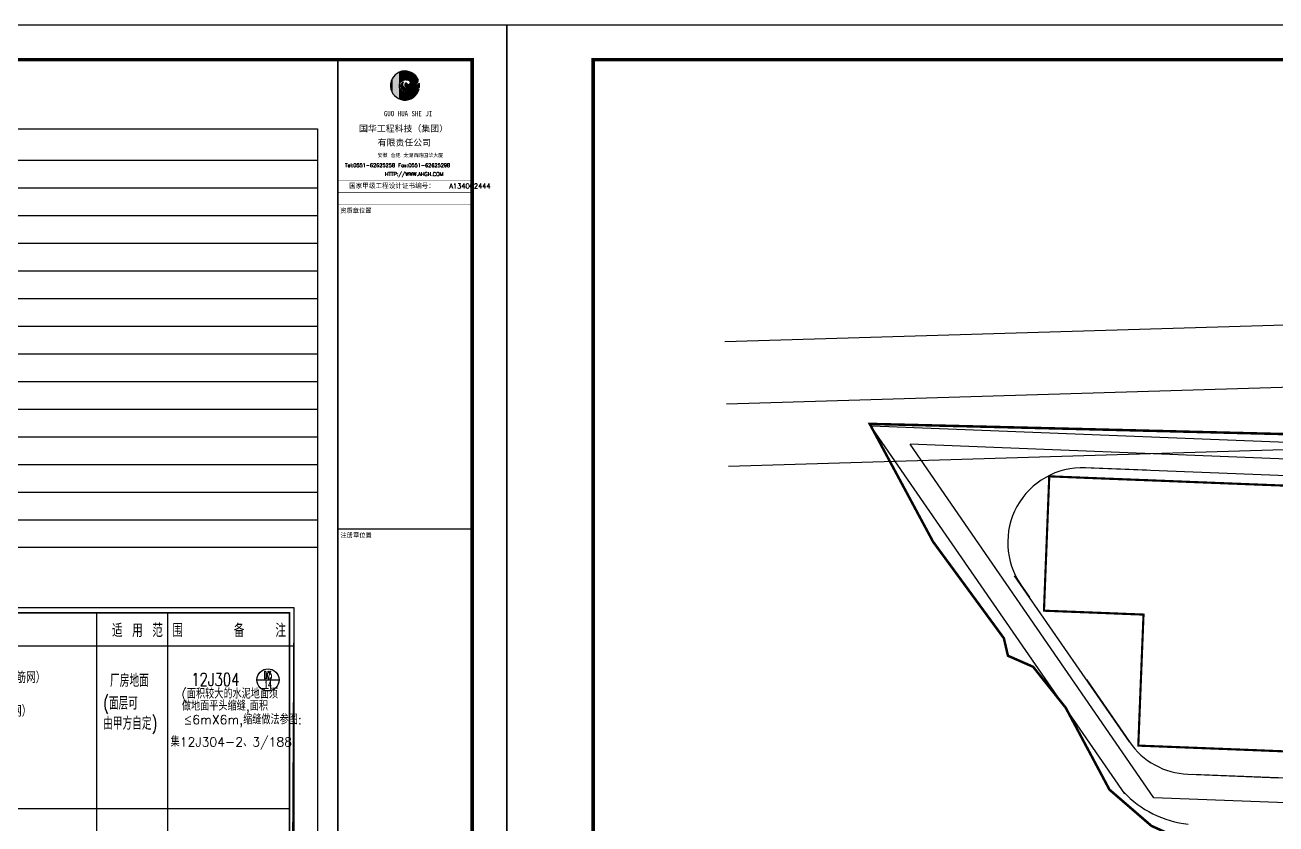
# Model space of a CAD drawing. Extents: x -21908402 to 2165534, y 88493 to 5079726.
# Drawn here: x 2032800 to 2068984, y 421705 to 444812 of the extents above; entities that cross this region are included whole.
import ezdxf
from ezdxf.enums import TextEntityAlignment as Align

# ---------------------------------------------------------------- set-up
doc = ezdxf.new("R2010")
doc.units = 0
doc.header["$LTSCALE"] = 1000
doc.linetypes.add('DOTE', pattern=[2.42, 2, -0.2, 0.02, -0.2])
for name, color, linetype in [('DLSS', 4, 'Continuous'), ('PP-PM-TK', 7, 'Continuous'), ('PUB_DIM', 3, 'Continuous'), ('PUB_TEXT', 7, 'Continuous'), ('PUB_TITLE', 4, 'Continuous'), ('WINDOW', 94, 'Continuous'), ('图框', 66, 'Continuous'), ('报批', 7, 'Continuous'), ('说明', 7, 'Continuous'), ('道路中心线', 1, 'DOTE')]:
    doc.layers.add(name, color=color, linetype=linetype)
doc.styles.add('-黑体', font='simhei.ttf', dxfattribs={"width": 0.8})
doc.styles.add('_HZTXT', font='txt.shx', dxfattribs={"width": 0.8, "bigfont": 'hztxt.shx'})
doc.styles.add('_TCH_DIM', font='SIMPLEX', dxfattribs={"bigfont": 'GBCBIG'})
doc.styles.add('COMP', font='complex_.ttf', dxfattribs={"bigfont": 'hztxt'})
doc.styles.add('HZ5', font='txt.shx', dxfattribs={"width": 0.7, "bigfont": 'hztxt.shx'})
doc.styles.add('STYLE1', font='simhei.ttf', dxfattribs={"width": 0.8})
doc.styles.add('TQ', font='txt.shx', dxfattribs={"width": 0.8, "bigfont": 'hztxt.shx'})

# ---------------------------------------------------------------- blocks, each defined once
blk = doc.blocks.new('*U12')
at = {"layer": 'PP-PM-TK', "color": 1}
for points in [[(-390, 622), (-310, -666), (-310, 662)], [(-310, 662), (-302, -669), (-302, 667)], [(-310, -666), (-310, 662), (-302, -669)], [(-302, 667), (-300, 1), (-300, 667)], [(-300, 667), (-299, 9), (-299, 668)], [(-299, 668), (-289, 51), (-289, 673)], [(-289, 673), (-287, 62), (-287, 674)], [(-287, 674), (-274, 89), (-274, 680)], [(-274, 680), (-262, 115), (-262, 686)], [(-262, 686), (-255, 126), (-255, 688)], [(-262, 686), (-262, 115), (-262, 686)], [(-255, 688), (-231, 157), (-231, 695)], [(-231, 695), (-227, 163), (-227, 696)], [(-227, 696), (-222, 168), (-222, 697)], [(-222, 697), (-221, 168), (-221, 697)], [(-221, 697), (-215, 174), (-215, 699)], [(-215, 699), (-211, 177), (-211, 700)], [(-211, 700), (-202, 186), (-202, 703)], [(-202, 703), (-199, 188), (-199, 704)], [(-199, 704), (-185, 201), (-185, 708)], [(-185, 708), (-183, 203), (-183, 708)], [(-183, 708), (-179, 206), (-179, 709)], [(-179, 709), (-176, 208), (-176, 710)], [(-176, 710), (-175, 208), (-175, 710)], [(-175, 710), (-163, 216), (-163, 714)], [(-163, 714), (-142, 228), (-142, 719)], [(-142, 719), (-124, 239), (-124, 724)], [(-124, 724), (-123, 240), (-123, 724)], [(-123, 724), (-122, 240), (-122, 724)], [(-122, 724), (-114, 243), (-114, 725)], [(-114, 725), (-112, 244), (-112, 725)], [(-112, 725), (-112, 244), (-112, 725)], [(-112, 725), (-111, 244), (-111, 725)], [(-111, 725), (-110, 245), (-110, 725)], [(-110, 725), (-105, 247), (-105, 725)], [(-105, 725), (-102, 248), (-102, 726)], [(-102, 726), (-101, 249), (-101, 726)], [(-101, 726), (-95, 251), (-95, 726)], [(-95, 726), (-89, 254), (-89, 727)], [(-89, 727), (-85, 255), (-85, 727)], [(-85, 727), (-83, 256), (-83, 727)], [(-83, 727), (-79, 257), (-79, 727)], [(-79, 727), (-59, 265), (-59, 729)], [(-59, 729), (-54, 267), (-54, 729)], [(-54, 729), (-45, 270), (-45, 730)], [(-45, 730), (-34, 272), (-34, 731)], [(-34, 731), (-28, 273), (-28, 731)], [(-28, 731), (-19, 276), (-19, 732)], [(-19, 732), (-12, 276), (-12, 732)], [(-12, 732), (-10, 277), (-10, 732)], [(-10, 732), (-10, 277), (-10, 732)], [(-10, 732), (-9, 277), (-9, 732)], [(-9, 732), (-4, 277), (-4, 733)], [(-4, 733), (-3, 277), (-3, 733)], [(-3, 733), (2, 278), (2, 733)], [(2, 733), (7, 279), (7, 734)], [(7, 734), (16, 280), (16, 734)], [(16, 280), (16, 734), (18, 279)], [(16, 734), (18, 279), (18, 734)], [(18, 279), (18, 734), (21, 279)], [(21, 279), (21, 734), (28, 279)], [(28, 279), (28, 733), (30, 279)], [(30, 279), (30, 733), (40, 278)], [(40, 278), (40, 732), (44, 278)], [(44, 278), (44, 731), (58, 277)], [(58, 277), (58, 730), (69, 276)], [(69, 276), (69, 728), (70, 276)], [(70, 276), (70, 728), (84, 275)], [(84, 275), (84, 726), (85, 275)], [(85, 275), (85, 726), (108, 274)], [(108, 274), (108, 723), (108, 274)], [(108, 274), (108, 723), (108, 274)], [(108, 274), (108, 723), (109, 274)], [(109, 274), (109, 723), (112, 273)], [(112, 273), (112, 723), (135, 270)], [(135, 270), (135, 720), (147, 269)], [(147, 269), (147, 719), (152, 268)], [(152, 268), (152, 718), (152, 268)], [(152, 268), (152, 718), (159, 268)], [(159, 268), (159, 717), (160, 267)], [(160, 267), (160, 717), (164, 267)], [(164, 267), (164, 716), (171, 265)], [(171, 265), (171, 713), (179, 263)], [(179, 263), (179, 711), (185, 262)], [(185, 262), (185, 709), (191, 261)], [(191, 261), (191, 707), (207, 254)], [(207, 254), (207, 702), (209, 253)], [(209, 253), (209, 701), (217, 250)], [(217, 250), (217, 698), (225, 244)], [(225, 244), (225, 696), (243, 230)], [(243, 230), (243, 690), (246, 228)], [(246, 228), (246, 689), (248, 227)], [(248, 227), (248, 688), (249, 226)], [(249, 226), (249, 688), (255, 216)], [(255, 216), (255, 686), (266, 199)], [(266, 199), (266, 682), (270, 192)], [(270, 192), (270, 681), (276, 155)], [(-734, 26), (-725, -117), (-725, 92)], [(-725, 92), (-715, -155), (-715, 168)], [(-725, -117), (-725, 92), (-715, -155)], [(-715, 168), (-689, -255), (-689, 245)], [(-715, -155), (-715, 168), (-689, -255)], [(-689, 245), (-669, -296), (-669, 303)], [(-689, -255), (-689, 245), (-669, -296)], [(-669, 303), (-627, -384), (-627, 377)], [(-669, -296), (-669, 303), (-627, -384)], [(-627, 377), (-598, -422), (-598, 427)], [(-627, -384), (-627, 377), (-598, -422)], [(-598, 427), (-540, -498), (-540, 493)], [(-598, -422), (-598, 427), (-540, -498)], [(-540, 493), (-504, -531), (-504, 535)], [(-540, -498), (-540, 493), (-504, -531)], [(-504, 535), (-434, -593), (-434, 589)], [(-504, -531), (-504, 535), (-434, -593)], [(-434, 589), (-390, -619), (-390, 622)], [(-434, -593), (-434, 589), (-390, -619)], [(-390, -619), (-390, 622), (-310, -666)], [(-222, 3), (-221, -43), (-221, 4)], [(-221, 4), (-215, -82), (-215, 32)], [(-221, -43), (-221, 4), (-215, -82)], [(-215, 32), (-211, -92), (-211, 48)], [(-215, -82), (-215, 32), (-211, -92)], [(-211, 48), (-202, -118), (-202, 68)], [(-211, -92), (-211, 48), (-202, -118)], [(-202, 68), (-199, -122), (-199, 73)], [(-202, -118), (-202, 68), (-199, -122)], [(-199, 73), (-185, -143), (-185, 93)], [(-199, -122), (-199, 73), (-185, -143)], [(-185, 93), (-183, -145), (-183, 96)], [(-185, -143), (-185, 93), (-183, -145)], [(-183, 96), (-179, -149), (-179, 100)], [(-183, -145), (-183, 96), (-179, -149)], [(-179, 100), (-176, -152), (-176, 103)], [(-179, -149), (-179, 100), (-176, -152)], [(-176, 103), (-175, -153), (-175, 104)], [(-176, -152), (-176, 103), (-175, -153)], [(-175, 104), (-163, -165), (-163, 116)], [(-175, -153), (-175, 104), (-163, -165)], [(-163, 116), (-142, -181), (-142, 137)], [(-163, -165), (-163, 116), (-142, -181)], [(-142, 137), (-124, -195), (-124, 151)], [(-142, -181), (-142, 137), (-124, -195)], [(-124, 151), (-123, -196), (-123, 152)], [(-124, -195), (-124, 151), (-123, -196)], [(-123, 152), (-122, -196), (-122, 153)], [(-123, -196), (-123, 152), (-122, -196)], [(-122, 153), (-114, -202), (-114, 157)], [(-122, -196), (-122, 153), (-114, -202)], [(-114, 157), (-112, 107), (-112, 158)], [(-114, -202), (-114, 87), (-112, -204)], [(-112, 158), (-111, 117), (-111, 159)], [(-112, 158), (-112, 108), (-112, 158)], [(-112, -204), (-112, 45), (-112, -204)], [(-112, -204), (-112, 42), (-111, -204)], [(-111, 159), (-110, 119), (-110, 159)], [(-111, -204), (-111, 38), (-110, -205)], [(-110, 159), (-105, 131), (-105, 162)], [(-110, -205), (-110, 34), (-105, -208)], [(-105, 162), (-102, 135), (-102, 164)], [(-105, -208), (-105, 12), (-102, -210)], [(-102, 164), (-101, 137), (-101, 165)], [(-101, 165), (-95, 145), (-95, 166)], [(-95, 166), (-89, 151), (-89, 167)], [(-12, 25), (-10, 11), (-10, 47)], [(-10, 47), (-9, 4), (-9, 50)], [(-10, 11), (-10, 47), (-10, 10)], [(-10, 47), (-10, 10), (-10, 47)], [(-10, 10), (-10, 47), (-9, 4)], [(-9, 50), (-4, -7), (-4, 68)], [(-9, 4), (-9, 50), (-4, -7)], [(-4, 68), (-3, -8), (-3, 69)], [(-4, -7), (-4, 68), (-3, -8)], [(-3, 69), (2, -19), (2, 80)], [(-3, -8), (-3, 69), (2, -19)], [(2, 80), (7, -24), (7, 87)], [(2, -19), (2, 80), (7, -24)], [(7, 87), (16, -35), (16, 98)], [(7, -24), (7, 87), (16, -35)], [(16, 98), (18, -37), (18, 100)], [(16, -35), (16, 98), (18, -37)], [(18, 100), (21, -39), (21, 103)], [(18, -37), (18, 100), (21, -39)], [(21, 103), (28, -45), (28, 111)], [(21, -39), (21, 103), (28, -45)], [(28, 111), (30, -46), (30, 113)], [(28, -45), (28, 111), (30, -46)], [(30, 113), (40, -53), (40, 121)], [(30, -46), (30, 113), (40, -53)], [(40, 121), (44, -56), (44, 124)], [(40, -53), (40, 121), (44, -56)], [(44, 124), (58, -63), (58, 135)], [(44, -56), (44, 124), (58, -63)], [(58, -63), (58, 135), (69, -69)], [(69, -69), (69, 126), (70, -69)], [(70, -69), (70, 125), (84, -74)], [(84, -74), (84, 113), (85, -74)], [(85, -74), (85, 112), (108, -81)], [(108, -81), (108, 88), (108, -82)], [(108, -82), (108, 87), (108, -82)], [(108, -82), (108, 87), (109, -82)], [(109, -82), (109, 87), (112, -82)], [(112, -82), (112, 84), (135, -86)], [(135, -86), (135, 66), (147, -88)], [(147, -88), (147, 62), (152, -88)], [(152, -88), (152, 60), (152, -89)], [(152, -89), (152, 60), (159, -89)], [(159, -89), (159, 59), (160, -89)], [(160, -89), (160, 59), (164, -89)], [(164, -89), (164, 59), (171, -89)], [(171, 58), (179, -90), (179, 60)], [(171, -89), (171, 58), (179, -90)], [(179, 60), (185, -90), (185, 61)], [(179, -90), (179, 60), (185, -90)], [(185, 61), (191, -90), (191, 62)], [(191, 62), (207, -89), (207, 65)], [(207, 65), (209, -89), (209, 66)], [(209, 66), (217, -89), (217, 70)], [(217, 70), (225, -89), (225, 75)], [(225, 75), (243, -87), (243, 86)], [(243, 86), (246, -86), (246, 91)], [(246, 91), (248, -86), (248, 93)], [(248, 93), (249, -86), (249, 94)], [(249, 94), (255, -86), (255, 102)], [(255, 102), (266, -84), (266, 117)], [(266, 117), (270, -84), (270, 133)], [(270, 133), (276, -83), (276, 155)], [(569, -14), (588, -190), (588, 2)], [(588, 2), (593, -187), (593, 6)], [(593, 6), (610, -177), (610, 20)], [(610, 20), (616, -173), (616, 25)], [(616, 25), (618, -171), (618, 27)], [(618, 27), (637, -159), (637, 43)], [(637, 43), (643, -155), (643, 48)], [(643, 48), (653, -148), (653, 57)], [(653, 57), (662, -142), (662, 66)], [(662, 66), (664, -140), (664, 68)], [(664, 68), (683, -126), (683, 86)], [(683, 86), (711, -105), (711, 112)], [(711, 112), (724, -95), (724, 124)], [(-302, -669), (-302, -30), (-300, -669)], [(-300, -669), (-300, -43), (-299, -670)], [(-299, -670), (-299, -61), (-289, -673)], [(-289, -673), (-289, -97), (-287, -674)], [(-287, -674), (-287, -102), (-274, -679)], [(-274, -679), (-274, -130), (-262, -683)], [(-262, -683), (-262, -150), (-262, -683)], [(-262, -683), (-262, -150), (-255, -686)], [(-255, -686), (-255, -162), (-231, -694)], [(-231, -694), (-231, -192), (-227, -695)], [(-227, -695), (-227, -195), (-222, -697)], [(-222, -697), (-222, -201), (-221, -697)], [(-221, -697), (-221, -201), (-215, -699)], [(-215, -699), (-215, -207), (-211, -701)], [(-211, -701), (-211, -210), (-202, -704)], [(-202, -704), (-202, -219), (-199, -705)], [(-199, -705), (-199, -222), (-185, -710)], [(-185, -710), (-185, -235), (-183, -711)], [(-183, -711), (-183, -237), (-179, -712)], [(-179, -712), (-179, -241), (-176, -713)], [(-176, -713), (-176, -244), (-175, -713)], [(-175, -713), (-175, -244), (-163, -715)], [(-163, -715), (-163, -252), (-142, -718)], [(-142, -718), (-142, -265), (-124, -721)], [(-124, -721), (-124, -276), (-123, -721)], [(-123, -721), (-123, -277), (-122, -721)], [(-122, -721), (-122, -277), (-114, -722)], [(-114, -722), (-114, -282), (-112, -723)], [(-112, -723), (-112, -284), (-112, -723)], [(-112, -723), (-112, -284), (-111, -723)], [(-111, -723), (-111, -284), (-110, -723)], [(-110, -723), (-110, -285), (-105, -724)], [(-105, -724), (-105, -287), (-102, -724)], [(-102, -210), (-102, -2), (-101, -212)], [(-102, -724), (-102, -288), (-101, -724)], [(-101, -212), (-101, -5), (-95, -215)], [(-101, -724), (-101, -289), (-95, -725)], [(-95, -215), (-95, -17), (-89, -219)], [(-95, -725), (-95, -291), (-89, -726)], [(-89, -219), (-89, -28), (-85, -222)], [(-89, -726), (-89, -294), (-85, -727)], [(-85, -222), (-85, -35), (-83, -223)], [(-85, -727), (-85, -295), (-83, -727)], [(-83, -223), (-83, -39), (-79, -226)], [(-83, -727), (-83, -296), (-79, -727)], [(-79, -226), (-79, -46), (-59, -239)], [(-79, -727), (-79, -298), (-59, -730)], [(-59, -239), (-59, -68), (-54, -241)], [(-59, -730), (-59, -306), (-54, -731)], [(-54, -241), (-54, -73), (-45, -246)], [(-54, -731), (-54, -308), (-45, -732)], [(-45, -246), (-45, -83), (-34, -252)], [(-45, -732), (-45, -312), (-34, -734)], [(-34, -252), (-34, -91), (-28, -254)], [(-28, -254), (-28, -95), (-19, -259)], [(-19, -259), (-19, -101), (-12, -263)], [(-12, -263), (-12, -106), (-10, -264)], [(-10, -264), (-10, -108), (-10, -264)], [(-10, -264), (-10, -108), (-9, -264)], [(-9, -264), (-9, -108), (-4, -267)], [(-4, -267), (-4, -111), (-3, -267)], [(-3, -267), (-3, -111), (2, -269)], [(2, -269), (2, -114), (7, -270)], [(7, -270), (7, -116), (16, -273)], [(16, -273), (16, -121), (18, -274)], [(18, -274), (18, -122), (21, -274)], [(21, -274), (21, -123), (28, -277)], [(28, -277), (28, -127), (30, -277)], [(30, -277), (30, -128), (40, -280)], [(40, -280), (40, -131), (44, -281)], [(44, -281), (44, -133), (58, -283)], [(58, -283), (58, -137), (69, -285)], [(69, -285), (69, -141), (70, -285)], [(70, -285), (70, -141), (84, -288)], [(84, -288), (84, -144), (85, -288)], [(85, -288), (85, -144), (108, -289)], [(108, -289), (108, -149), (108, -289)], [(108, -289), (108, -149), (108, -289)], [(108, -289), (108, -149), (109, -289)], [(109, -289), (109, -150), (112, -289)], [(112, -289), (112, -150), (135, -291)], [(135, -291), (135, -153), (147, -291)], [(147, -291), (147, -154), (152, -291)], [(152, -291), (152, -155), (152, -291)], [(152, -291), (152, -155), (159, -292)], [(152, -344), (152, -716), (152, -344)], [(152, -344), (159, -714), (159, -344)], [(159, -292), (159, -155), (160, -292)], [(159, -344), (160, -714), (160, -344)], [(160, -292), (160, -156), (164, -292)], [(160, -344), (164, -713), (164, -344)], [(164, -292), (164, -156), (171, -292)], [(164, -344), (171, -711), (171, -344)], [(171, -292), (171, -156), (179, -293)], [(171, -344), (179, -709), (179, -343)], [(179, -343), (185, -707), (185, -343)], [(185, -343), (191, -706), (191, -343)], [(191, -343), (207, -702), (207, -342)], [(207, -156), (209, -291), (209, -156)], [(207, -342), (209, -701), (209, -342)], [(209, -156), (217, -291), (217, -155)], [(209, -342), (217, -699), (217, -342)], [(217, -155), (225, -290), (225, -155)], [(217, -342), (225, -697), (225, -341)], [(225, -155), (243, -289), (243, -153)], [(225, -341), (243, -693), (243, -340)], [(243, -153), (246, -289), (246, -153)], [(243, -340), (246, -692), (246, -340)], [(246, -153), (248, -289), (248, -153)], [(246, -340), (248, -692), (248, -340)], [(248, -153), (249, -289), (249, -153)], [(248, -340), (249, -691), (249, -340)], [(249, -153), (255, -289), (255, -152)], [(249, -340), (255, -688), (255, -339)], [(255, -152), (266, -288), (266, -150)], [(255, -339), (266, -683), (266, -338)], [(266, -150), (270, -288), (270, -150)], [(266, -338), (270, -681), (270, -338)], [(270, -150), (276, -288), (276, -149)], [(270, -338), (276, -678), (276, -337)], [(276, -149), (283, -287), (283, -147)], [(276, -337), (283, -675), (283, -337)], [(283, -147), (296, -287), (296, -145)], [(283, -337), (296, -669), (296, -335)], [(296, -145), (302, -286), (302, -144)], [(296, -335), (302, -666), (302, -335)], [(302, -144), (307, -286), (307, -143)], [(302, -335), (307, -664), (307, -334)], [(307, -143), (311, -285), (311, -142)], [(307, -334), (311, -662), (311, -334)], [(311, -142), (341, -281), (341, -133)], [(311, -334), (341, -648), (341, -328)], [(341, -133), (369, -276), (369, -125)], [(341, -328), (369, -634), (369, -323)], [(369, -125), (375, -275), (375, -123)], [(369, -323), (375, -631), (375, -322)], [(375, -123), (377, -275), (377, -123)], [(375, -322), (377, -631), (377, -322)], [(377, -123), (383, -273), (383, -121)], [(377, -322), (383, -626), (383, -320)], [(383, -121), (397, -269), (397, -115)], [(383, -320), (397, -616), (397, -316)], [(397, -115), (421, -264), (421, -104)], [(397, -316), (421, -598), (421, -309)], [(421, -104), (431, -261), (431, -100)], [(421, -309), (431, -591), (431, -307)], [(431, -100), (444, -256), (444, -94)], [(431, -307), (444, -581), (444, -303)], [(444, -94), (450, -254), (450, -91)], [(444, -303), (450, -576), (450, -300)], [(450, -91), (460, -250), (460, -87)], [(450, -300), (460, -569), (460, -297)], [(460, -87), (483, -242), (483, -74)], [(460, -297), (483, -552), (483, -288)], [(483, -74), (492, -239), (492, -68)], [(483, -288), (492, -546), (492, -285)], [(492, -68), (509, -231), (509, -58)], [(492, -68), (492, -239), (492, -68)], [(492, -284), (509, -527), (509, -278)], [(492, -285), (492, -545), (492, -284)], [(509, -58), (512, -229), (512, -56)], [(509, -278), (512, -524), (512, -277)], [(512, -56), (513, -229), (513, -55)], [(512, -277), (513, -522), (513, -276)], [(513, -55), (530, -221), (530, -43)], [(513, -276), (530, -504), (530, -269)], [(530, -43), (542, -215), (542, -35)], [(530, -269), (542, -491), (542, -263)], [(542, -35), (552, -210), (552, -28)], [(542, -263), (552, -480), (552, -258)], [(552, -28), (555, -209), (555, -25)], [(552, -258), (555, -476), (555, -257)], [(555, -25), (569, -201), (569, -14)], [(555, -257), (569, -461), (569, -251)], [(569, -251), (588, -440), (588, -242)], [(588, -242), (593, -432), (593, -239)], [(593, -239), (610, -405), (610, -232)], [(610, -232), (616, -395), (616, -229)], [(616, -229), (618, -391), (618, -228)], [(618, -228), (637, -360), (637, -219)], [(637, -219), (643, -350), (643, -217)], [(643, -217), (653, -334), (653, -212)], [(653, -212), (662, -318), (662, -207)], [(662, -207), (664, -312), (664, -206)], [(664, -206), (683, -260), (683, -197)], [(683, -260), (683, -197), (711, -183)]]:
    blk.add_solid(points, dxfattribs=at)
at = {"layer": 'PP-PM-TK', "color": 1, "extrusion": (0, 0, -1)}
for points in [[(302, -30), (302, 667), (300, 1)], [(300, 1), (300, 667), (299, 9)], [(299, 9), (299, 668), (289, 51)], [(289, 51), (289, 673), (287, 62)], [(287, 62), (287, 674), (274, 89)], [(274, 89), (274, 680), (262, 115)], [(262, 115), (262, 686), (262, 115)], [(262, 115), (262, 686), (255, 126)], [(255, 126), (255, 688), (231, 157)], [(231, 157), (231, 695), (227, 163)], [(227, 163), (227, 696), (222, 168)], [(222, 168), (222, 697), (221, 168)], [(221, 168), (221, 697), (215, 174)], [(215, 174), (215, 699), (211, 177)], [(211, 177), (211, 700), (202, 186)], [(202, 186), (202, 703), (199, 188)], [(199, 188), (199, 704), (185, 201)], [(185, 201), (185, 708), (183, 203)], [(183, 203), (183, 708), (179, 206)], [(179, 206), (179, 709), (176, 208)], [(176, 208), (176, 710), (175, 208)], [(175, 208), (175, 710), (163, 216)], [(163, 216), (163, 714), (142, 228)], [(142, 228), (142, 719), (124, 239)], [(124, 239), (124, 724), (123, 240)], [(123, 240), (123, 724), (122, 240)], [(122, 240), (122, 724), (114, 243)], [(114, 243), (114, 725), (112, 244)], [(112, 244), (112, 725), (112, 244)], [(112, 244), (112, 725), (111, 244)], [(111, 244), (111, 725), (110, 245)], [(110, 245), (110, 725), (105, 247)], [(105, 247), (105, 725), (102, 248)], [(102, 248), (102, 726), (101, 249)], [(101, 249), (101, 726), (95, 251)], [(95, 251), (95, 726), (89, 254)], [(89, 254), (89, 727), (85, 255)], [(85, 255), (85, 727), (83, 256)], [(83, 256), (83, 727), (79, 257)], [(79, 257), (79, 727), (59, 265)], [(59, 265), (59, 729), (54, 267)], [(54, 267), (54, 729), (45, 270)], [(45, 270), (45, 730), (34, 272)], [(34, 272), (34, 731), (28, 273)], [(28, 273), (28, 731), (19, 276)], [(19, 276), (19, 732), (12, 276)], [(12, 276), (12, 732), (10, 277)], [(10, 277), (10, 732), (10, 277)], [(10, 277), (10, 732), (9, 277)], [(9, 277), (9, 732), (4, 277)], [(4, 277), (4, 733), (3, 277)], [(3, 277), (3, 733), (-2, 278)], [(-2, 278), (-2, 733), (-7, 279)], [(-7, 279), (-7, 734), (-16, 280)], [(-18, 734), (-21, 279), (-21, 734)], [(-21, 734), (-28, 279), (-28, 733)], [(-28, 733), (-30, 279), (-30, 733)], [(-30, 733), (-40, 278), (-40, 732)], [(-40, 732), (-44, 278), (-44, 731)], [(-44, 731), (-58, 277), (-58, 730)], [(-58, 730), (-69, 276), (-69, 728)], [(-69, 728), (-70, 276), (-70, 728)], [(-70, 728), (-84, 275), (-84, 726)], [(-84, 726), (-85, 275), (-85, 726)], [(-85, 726), (-108, 274), (-108, 723)], [(-108, 723), (-108, 274), (-108, 723)], [(-108, 723), (-108, 274), (-108, 723)], [(-108, 723), (-109, 274), (-109, 723)], [(-109, 723), (-112, 273), (-112, 723)], [(-112, 723), (-135, 270), (-135, 720)], [(-135, 720), (-147, 269), (-147, 719)], [(-147, 719), (-152, 268), (-152, 718)], [(-152, 718), (-152, 268), (-152, 718)], [(-152, 718), (-159, 268), (-159, 717)], [(-159, 717), (-160, 267), (-160, 717)], [(-160, 717), (-164, 267), (-164, 716)], [(-164, 716), (-171, 265), (-171, 713)], [(-171, 713), (-179, 263), (-179, 711)], [(-179, 711), (-185, 262), (-185, 709)], [(-185, 709), (-191, 261), (-191, 707)], [(-191, 707), (-207, 254), (-207, 702)], [(-207, 702), (-209, 253), (-209, 701)], [(-209, 701), (-217, 250), (-217, 698)], [(-217, 698), (-225, 244), (-225, 696)], [(-225, 696), (-243, 230), (-243, 690)], [(-243, 690), (-246, 228), (-246, 689)], [(-246, 689), (-248, 227), (-248, 688)], [(-248, 688), (-249, 226), (-249, 688)], [(-249, 688), (-255, 216), (-255, 686)], [(-255, 686), (-266, 199), (-266, 682)], [(-266, 682), (-270, 192), (-270, 681)], [(-270, 681), (-276, 155), (-276, 679)], [(-276, -83), (-276, 679), (-283, -83)], [(-276, 679), (-283, -83), (-283, 677)], [(-283, -83), (-283, 677), (-296, -80)], [(-283, 677), (-296, -80), (-296, 672)], [(-296, -80), (-296, 672), (-302, -79)], [(-296, 672), (-302, -79), (-302, 669)], [(-302, -79), (-302, 669), (-307, -78)], [(-302, 669), (-307, -78), (-307, 666)], [(-307, -78), (-307, 666), (-311, -77)], [(-307, 666), (-311, -77), (-311, 664)], [(-311, -77), (-311, 664), (-341, -71)], [(-311, 664), (-341, -71), (-341, 647)], [(-341, -71), (-341, 647), (-369, -62)], [(-341, 647), (-369, -62), (-369, 631)], [(114, 87), (114, 157), (112, 107)], [(114, 87), (112, -204), (112, 45)], [(112, 107), (112, 158), (112, 108)], [(112, 108), (112, 158), (111, 117)], [(112, 45), (112, -204), (112, 42)], [(112, 42), (111, -204), (111, 38)], [(111, 117), (111, 159), (110, 119)], [(111, 38), (110, -205), (110, 34)], [(110, 119), (110, 159), (105, 131)], [(110, 34), (105, -208), (105, 12)], [(105, 131), (105, 162), (102, 135)], [(105, 12), (102, -210), (102, -2)], [(102, 135), (102, 164), (101, 137)], [(101, 137), (101, 165), (95, 145)], [(95, 145), (95, 166), (89, 151)], [(89, 151), (89, 167), (85, 154)], [(89, 167), (85, 154), (85, 164)], [(85, 154), (85, 164), (83, 163)], [(-58, 135), (-69, -69), (-69, 126)], [(-69, 126), (-70, -69), (-70, 125)], [(-70, 125), (-84, -74), (-84, 113)], [(-84, 113), (-85, -74), (-85, 112)], [(-85, 112), (-108, -81), (-108, 88)], [(-108, 88), (-108, -82), (-108, 87)], [(-108, 87), (-108, -82), (-108, 87)], [(-108, 87), (-109, -82), (-109, 87)], [(-109, 87), (-112, -82), (-112, 84)], [(-112, 84), (-135, -86), (-135, 66)], [(-135, 66), (-147, -88), (-147, 62)], [(-147, 62), (-152, -88), (-152, 60)], [(-152, 60), (-152, -89), (-152, 60)], [(-152, 60), (-159, -89), (-159, 59)], [(-159, 59), (-160, -89), (-160, 59)], [(-160, 59), (-164, -89), (-164, 59)], [(-164, 59), (-171, -89), (-171, 58)], [(-185, -90), (-185, 61), (-191, -90)], [(-191, -90), (-191, 62), (-207, -89)], [(-207, -89), (-207, 65), (-209, -89)], [(-209, -89), (-209, 66), (-217, -89)], [(-217, -89), (-217, 70), (-225, -89)], [(-225, -89), (-225, 75), (-243, -87)], [(-243, -87), (-243, 86), (-246, -86)], [(-246, -86), (-246, 91), (-248, -86)], [(-248, -86), (-248, 93), (-249, -86)], [(-249, -86), (-249, 94), (-255, -86)], [(-255, -86), (-255, 102), (-266, -84)], [(-266, -84), (-266, 117), (-270, -84)], [(-270, -84), (-270, 133), (-276, -83)], [(-369, -62), (-369, 631), (-375, -61)], [(-369, 631), (-375, -61), (-375, 628)], [(-375, -61), (-375, 628), (-377, -60)], [(-375, 628), (-377, -60), (-377, 627)], [(-377, -60), (-377, 627), (-383, -58)], [(-377, 627), (-383, -58), (-383, 623)], [(-383, -58), (-383, 623), (-397, -54)], [(-383, 623), (-397, -54), (-397, 616)], [(-397, -54), (-397, 616), (-421, -43)], [(-397, 616), (-421, -43), (-421, 602)], [(-421, -43), (-421, 602), (-431, -38)], [(-421, 602), (-431, -38), (-431, 594)], [(-431, -38), (-431, 594), (-444, -32)], [(-431, 594), (-444, -32), (-444, 582)], [(-444, -32), (-444, 582), (-450, -29)], [(-444, 582), (-450, -29), (-450, 577)], [(-450, -29), (-450, 577), (-460, -23)], [(-450, 577), (-460, -23), (-460, 568)], [(-460, -23), (-460, 568), (-483, -10)], [(-460, 568), (-483, -10), (-483, 549)], [(-483, -10), (-483, 549), (-492, -3)], [(-483, 549), (-492, -3), (-492, 541)], [(-492, -3), (-492, 541), (-492, -3)], [(-492, 541), (-492, -3), (-492, 541)], [(-492, -3), (-492, 541), (-509, 10)], [(-492, 541), (-509, 10), (-509, 527)], [(-509, 10), (-509, 527), (-512, 12)], [(-509, 527), (-512, 12), (-512, 524)], [(-512, 12), (-512, 524), (-513, 13)], [(-512, 524), (-513, 13), (-513, 523)], [(-513, 13), (-513, 523), (-530, 27)], [(-513, 523), (-530, 27), (-530, 509)], [(-530, 27), (-530, 509), (-542, 38)], [(-530, 509), (-542, 38), (-542, 493)], [(-542, 38), (-542, 493), (-552, 48)], [(-542, 493), (-552, 48), (-552, 481)], [(-552, 48), (-552, 481), (-555, 52)], [(-552, 481), (-555, 52), (-555, 476)], [(-555, 52), (-555, 476), (-569, 65)], [(-555, 476), (-569, 65), (-569, 460)], [(-569, 65), (-569, 460), (-588, 89)], [(-569, 460), (-588, 89), (-588, 435)], [(-588, 89), (-588, 435), (-593, 95)], [(-588, 435), (-593, 95), (-593, 429)], [(-588, -190), (-588, 2), (-593, -187)], [(-593, 95), (-593, 429), (-610, 118)], [(-593, 429), (-610, 118), (-610, 408)], [(-593, -187), (-593, 6), (-610, -177)], [(-610, 118), (-610, 408), (-616, 126)], [(-610, 408), (-616, 126), (-616, 400)], [(-610, -177), (-610, 20), (-616, -173)], [(-616, 126), (-616, 400), (-618, 131)], [(-616, 400), (-618, 131), (-618, 397)], [(-616, -173), (-616, 25), (-618, -171)], [(-618, 131), (-618, 397), (-637, 164)], [(-618, 397), (-637, 164), (-637, 361)], [(-618, -171), (-618, 27), (-637, -159)], [(-637, 164), (-637, 361), (-643, 175)], [(-637, 361), (-643, 175), (-643, 349)], [(-637, -159), (-637, 43), (-643, -155)], [(-643, 175), (-643, 349), (-653, 192)], [(-643, 349), (-653, 192), (-653, 330)], [(-643, -155), (-643, 48), (-653, -148)], [(-653, 192), (-653, 330), (-662, 217)], [(-653, 330), (-662, 217), (-662, 311)], [(-653, -148), (-653, 57), (-662, -142)], [(-662, 217), (-662, 311), (-664, 222)], [(-662, 311), (-664, 222), (-664, 307)], [(-662, -142), (-662, 66), (-664, -140)], [(-664, 222), (-664, 307), (-683, 270)], [(-664, -140), (-664, 68), (-683, -126)], [(-683, -126), (-683, 86), (-711, -105)], [(-711, -105), (-711, 112), (-724, -95)], [(-724, -95), (-724, 124), (-729, -91)], [(-724, 124), (-729, -91), (-729, 74)], [(-729, -91), (-729, 74), (-734, 17)], [(302, -30), (300, -669), (300, -43)], [(300, -43), (299, -670), (299, -61)], [(299, -61), (289, -673), (289, -97)], [(289, -97), (287, -674), (287, -102)], [(287, -102), (274, -679), (274, -130)], [(274, -130), (262, -683), (262, -150)], [(262, -150), (262, -683), (262, -150)], [(262, -150), (255, -686), (255, -162)], [(255, -162), (231, -694), (231, -192)], [(231, -192), (227, -695), (227, -195)], [(227, -195), (222, -697), (222, -201)], [(222, -201), (221, -697), (221, -201)], [(221, -201), (215, -699), (215, -207)], [(215, -207), (211, -701), (211, -210)], [(211, -210), (202, -704), (202, -219)], [(202, -219), (199, -705), (199, -222)], [(199, -222), (185, -710), (185, -235)], [(185, -235), (183, -711), (183, -237)], [(183, -237), (179, -712), (179, -241)], [(179, -241), (176, -713), (176, -244)], [(176, -244), (175, -713), (175, -244)], [(175, -244), (163, -715), (163, -252)], [(163, -252), (142, -718), (142, -265)], [(142, -265), (124, -721), (124, -276)], [(124, -276), (123, -721), (123, -277)], [(123, -277), (122, -721), (122, -277)], [(122, -277), (114, -722), (114, -282)], [(114, -282), (112, -723), (112, -284)], [(112, -284), (112, -723), (112, -284)], [(112, -284), (111, -723), (111, -284)], [(111, -284), (110, -723), (110, -285)], [(110, -285), (105, -724), (105, -287)], [(105, -287), (102, -724), (102, -288)], [(102, -2), (101, -212), (101, -5)], [(102, -288), (101, -724), (101, -289)], [(101, -5), (95, -215), (95, -17)], [(101, -289), (95, -725), (95, -291)], [(95, -17), (89, -219), (89, -28)], [(95, -291), (89, -726), (89, -294)], [(89, -28), (85, -222), (85, -35)], [(89, -294), (85, -727), (85, -295)], [(85, -35), (83, -223), (83, -39)], [(85, -295), (83, -727), (83, -296)], [(83, -39), (79, -226), (79, -46)], [(83, -296), (79, -727), (79, -298)], [(79, -46), (59, -239), (59, -68)], [(79, -298), (59, -730), (59, -306)], [(59, -68), (54, -241), (54, -73)], [(59, -306), (54, -731), (54, -308)], [(54, -73), (45, -246), (45, -83)], [(54, -308), (45, -732), (45, -312)], [(45, -83), (34, -252), (34, -91)], [(45, -312), (34, -734), (34, -316)], [(34, -91), (28, -254), (28, -95)], [(34, -734), (34, -316), (28, -734)], [(34, -316), (28, -734), (28, -319)], [(28, -95), (19, -259), (19, -101)], [(28, -734), (28, -319), (19, -733)], [(28, -319), (19, -733), (19, -321)], [(19, -101), (12, -263), (12, -106)], [(19, -733), (19, -321), (12, -733)], [(19, -321), (12, -733), (12, -322)], [(12, -106), (10, -264), (10, -108)], [(12, -733), (12, -322), (10, -733)], [(12, -322), (10, -733), (10, -323)], [(10, -108), (10, -264), (10, -108)], [(10, -108), (9, -264), (9, -108)], [(10, -733), (10, -323), (10, -733)], [(10, -323), (10, -733), (10, -323)], [(10, -733), (10, -323), (9, -733)], [(10, -323), (9, -733), (9, -323)], [(9, -108), (4, -267), (4, -111)], [(9, -733), (9, -323), (4, -732)], [(9, -323), (4, -732), (4, -324)], [(4, -111), (3, -267), (3, -111)], [(4, -732), (4, -324), (3, -732)], [(4, -324), (3, -732), (3, -324)], [(3, -111), (-2, -269), (-2, -114)], [(3, -732), (3, -324), (-2, -732)], [(3, -324), (-2, -732), (-2, -326)], [(-2, -114), (-7, -270), (-7, -116)], [(-2, -732), (-2, -326), (-7, -732)], [(-2, -326), (-7, -732), (-7, -327)], [(-7, -116), (-16, -273), (-16, -121)], [(-7, -732), (-7, -327), (-16, -731)], [(-7, -327), (-16, -731), (-16, -329)], [(-16, -121), (-18, -274), (-18, -122)], [(-16, -731), (-16, -329), (-18, -731)], [(-16, -329), (-18, -731), (-18, -329)], [(-18, -122), (-21, -274), (-21, -123)], [(-18, -731), (-18, -329), (-21, -731)], [(-18, -329), (-21, -731), (-21, -330)], [(-21, -123), (-28, -277), (-28, -127)], [(-21, -731), (-21, -330), (-28, -731)], [(-21, -330), (-28, -731), (-28, -332)], [(-28, -127), (-30, -277), (-30, -128)], [(-28, -731), (-28, -332), (-30, -731)], [(-28, -332), (-30, -731), (-30, -332)], [(-30, -128), (-40, -280), (-40, -131)], [(-30, -731), (-30, -332), (-40, -730)], [(-30, -332), (-40, -730), (-40, -334)], [(-40, -131), (-44, -281), (-44, -133)], [(-40, -730), (-40, -334), (-44, -730)], [(-40, -334), (-44, -730), (-44, -335)], [(-44, -133), (-58, -283), (-58, -137)], [(-44, -730), (-44, -335), (-58, -729)], [(-44, -335), (-58, -729), (-58, -338)], [(-58, -137), (-69, -285), (-69, -141)], [(-58, -729), (-58, -338), (-69, -729)], [(-58, -338), (-69, -729), (-69, -339)], [(-69, -141), (-70, -285), (-70, -141)], [(-69, -729), (-69, -339), (-70, -729)], [(-69, -339), (-70, -729), (-70, -339)], [(-70, -141), (-84, -288), (-84, -144)], [(-70, -729), (-70, -339), (-84, -728)], [(-70, -339), (-84, -728), (-84, -340)], [(-84, -144), (-85, -288), (-85, -144)], [(-84, -728), (-84, -340), (-85, -728)], [(-84, -340), (-85, -728), (-85, -340)], [(-85, -144), (-108, -289), (-108, -149)], [(-85, -728), (-85, -340), (-108, -727)], [(-85, -340), (-108, -727), (-108, -342)], [(-108, -149), (-108, -289), (-108, -149)], [(-108, -149), (-108, -289), (-108, -149)], [(-108, -149), (-109, -289), (-109, -150)], [(-108, -727), (-108, -342), (-108, -727)], [(-108, -342), (-108, -727), (-108, -342)], [(-108, -727), (-108, -342), (-108, -727)], [(-108, -342), (-108, -727), (-108, -342)], [(-108, -727), (-108, -342), (-109, -727)], [(-108, -342), (-109, -727), (-109, -342)], [(-109, -150), (-112, -289), (-112, -150)], [(-109, -727), (-109, -342), (-112, -726)], [(-109, -342), (-112, -726), (-112, -342)], [(-112, -150), (-135, -291), (-135, -153)], [(-112, -726), (-112, -342), (-135, -720)], [(-112, -342), (-135, -720), (-135, -343)], [(-135, -153), (-147, -291), (-147, -154)], [(-135, -720), (-135, -343), (-147, -717)], [(-135, -343), (-147, -717), (-147, -344)], [(-147, -154), (-152, -291), (-152, -155)], [(-147, -717), (-147, -344), (-152, -716)], [(-147, -344), (-152, -716), (-152, -344)], [(-152, -155), (-152, -291), (-152, -155)], [(-152, -155), (-159, -292), (-159, -155)], [(-152, -716), (-152, -344), (-152, -716)], [(-152, -716), (-152, -344), (-159, -714)], [(-159, -155), (-160, -292), (-160, -156)], [(-159, -714), (-159, -344), (-160, -714)], [(-160, -156), (-164, -292), (-164, -156)], [(-160, -714), (-160, -344), (-164, -713)], [(-164, -156), (-171, -292), (-171, -156)], [(-164, -713), (-164, -344), (-171, -711)], [(-171, -156), (-179, -293), (-179, -156)], [(-171, -711), (-171, -344), (-179, -709)], [(-179, -293), (-179, -156), (-185, -292)], [(-179, -156), (-185, -292), (-185, -156)], [(-179, -709), (-179, -343), (-185, -707)], [(-185, -292), (-185, -156), (-191, -292)], [(-185, -156), (-191, -292), (-191, -156)], [(-185, -707), (-185, -343), (-191, -706)], [(-191, -292), (-191, -156), (-207, -291)], [(-191, -156), (-207, -291), (-207, -156)], [(-191, -706), (-191, -343), (-207, -702)], [(-207, -291), (-207, -156), (-209, -291)], [(-207, -702), (-207, -342), (-209, -701)], [(-209, -291), (-209, -156), (-217, -291)], [(-209, -701), (-209, -342), (-217, -699)], [(-217, -291), (-217, -155), (-225, -290)], [(-217, -699), (-217, -342), (-225, -697)], [(-225, -290), (-225, -155), (-243, -289)], [(-225, -697), (-225, -341), (-243, -693)], [(-243, -289), (-243, -153), (-246, -289)], [(-243, -693), (-243, -340), (-246, -692)], [(-246, -289), (-246, -153), (-248, -289)], [(-246, -692), (-246, -340), (-248, -692)], [(-248, -289), (-248, -153), (-249, -289)], [(-248, -692), (-248, -340), (-249, -691)], [(-249, -289), (-249, -153), (-255, -289)], [(-249, -691), (-249, -340), (-255, -688)], [(-255, -289), (-255, -152), (-266, -288)], [(-255, -688), (-255, -339), (-266, -683)], [(-266, -288), (-266, -150), (-270, -288)], [(-266, -683), (-266, -338), (-270, -681)], [(-270, -288), (-270, -150), (-276, -288)], [(-270, -681), (-270, -338), (-276, -678)], [(-276, -288), (-276, -149), (-283, -287)], [(-276, -678), (-276, -337), (-283, -675)], [(-283, -287), (-283, -147), (-296, -287)], [(-283, -675), (-283, -337), (-296, -669)], [(-296, -287), (-296, -145), (-302, -286)], [(-296, -669), (-296, -335), (-302, -666)], [(-302, -286), (-302, -144), (-307, -286)], [(-302, -666), (-302, -335), (-307, -664)], [(-307, -286), (-307, -143), (-311, -285)], [(-307, -664), (-307, -334), (-311, -662)], [(-311, -285), (-311, -142), (-341, -281)], [(-311, -662), (-311, -334), (-341, -648)], [(-341, -281), (-341, -133), (-369, -276)], [(-341, -648), (-341, -328), (-369, -634)], [(-369, -276), (-369, -125), (-375, -275)], [(-369, -634), (-369, -323), (-375, -631)], [(-375, -275), (-375, -123), (-377, -275)], [(-375, -631), (-375, -322), (-377, -631)], [(-377, -275), (-377, -123), (-383, -273)], [(-377, -631), (-377, -322), (-383, -626)], [(-383, -273), (-383, -121), (-397, -269)], [(-383, -626), (-383, -320), (-397, -616)], [(-397, -269), (-397, -115), (-421, -264)], [(-397, -616), (-397, -316), (-421, -598)], [(-421, -264), (-421, -104), (-431, -261)], [(-421, -598), (-421, -309), (-431, -591)], [(-431, -261), (-431, -100), (-444, -256)], [(-431, -591), (-431, -307), (-444, -581)], [(-444, -256), (-444, -94), (-450, -254)], [(-444, -581), (-444, -303), (-450, -576)], [(-450, -254), (-450, -91), (-460, -250)], [(-450, -576), (-450, -300), (-460, -569)], [(-460, -250), (-460, -87), (-483, -242)], [(-460, -569), (-460, -297), (-483, -552)], [(-483, -242), (-483, -74), (-492, -239)], [(-483, -552), (-483, -288), (-492, -546)], [(-492, -239), (-492, -68), (-492, -239)], [(-492, -239), (-492, -68), (-509, -231)], [(-492, -545), (-492, -284), (-509, -527)], [(-492, -546), (-492, -285), (-492, -545)], [(-509, -231), (-509, -58), (-512, -229)], [(-509, -527), (-509, -278), (-512, -524)], [(-512, -229), (-512, -56), (-513, -229)], [(-512, -524), (-512, -277), (-513, -522)], [(-513, -229), (-513, -55), (-530, -221)], [(-513, -522), (-513, -276), (-530, -504)], [(-530, -221), (-530, -43), (-542, -215)], [(-530, -504), (-530, -269), (-542, -491)], [(-542, -215), (-542, -35), (-552, -210)], [(-542, -491), (-542, -263), (-552, -480)], [(-552, -210), (-552, -28), (-555, -209)], [(-552, -480), (-552, -258), (-555, -476)], [(-555, -209), (-555, -25), (-569, -201)], [(-555, -476), (-555, -257), (-569, -461)], [(-569, -201), (-569, -14), (-588, -190)], [(-569, -461), (-569, -251), (-588, -440)], [(-588, -440), (-588, -242), (-593, -432)], [(-593, -432), (-593, -239), (-610, -405)], [(-610, -405), (-610, -232), (-616, -395)], [(-616, -395), (-616, -229), (-618, -391)], [(-618, -391), (-618, -228), (-637, -360)], [(-637, -360), (-637, -219), (-643, -350)], [(-643, -350), (-643, -217), (-653, -334)], [(-653, -334), (-653, -212), (-662, -318)], [(-662, -318), (-662, -207), (-664, -312)], [(-664, -312), (-664, -206), (-683, -260)]]:
    blk.add_solid(points, dxfattribs=at)
blk = doc.blocks.new('70406170226736')
at = {"layer": 'PP-PM-TK', "color": 1}
for points in [[(58, 135), (84, 113), (108, 87), (121, 75), (135, 66), (152, 60), (171, 58), (190, 60), (209, 66), (227, 74), (243, 86), (256, 101), (266, 117), (273, 135), (276, 155), (275, 174), (270, 192), (261, 210), (249, 226), (234, 239), (217, 250), (191, 261), (164, 267), (108, 274), (62, 278), (16, 280), (-19, 276), (-54, 267), (-89, 255), (-122, 240), (-151, 224), (-179, 206), (-204, 186), (-227, 163), (-246, 140), (-262, 115), (-276, 89), (-287, 62), (-295, 32), (-300, 1), (-302, -30), (-299, -61), (-289, -97), (-274, -130), (-255, -162), (-231, -192), (-204, -219), (-175, -244), (-144, -266), (-110, -285), (-70, -304), (-28, -319), (14, -330), (58, -338), (105, -343), (152, -344), (246, -340), (311, -334), (375, -322), (444, -303), (512, -277), (637, -219), (711, -183)], [(724, 124), (643, 48), (600, 10), (555, -25), (509, -58), (460, -87), (422, -105), (383, -121), (343, -134), (302, -144), (255, -152), (207, -156), (159, -155), (112, -150), (69, -141), (28, -127), (-10, -108), (-45, -83), (-63, -65), (-79, -46), (-92, -24), (-102, -2), (-109, 20), (-112, 42), (-114, 87), (-114, 102), (-111, 117), (-105, 131), (-95, 145), (-85, 154), (-82, 159), (-83, 163), (-89, 167), (-95, 167), (-101, 165), (-123, 152), (-142, 137), (-163, 118), (-183, 96), (-199, 73), (-211, 48), (-218, 26), (-222, 3), (-223, -20), (-221, -43), (-215, -82), (-209, -101), (-202, -118), (-185, -143), (-163, -165), (-112, -204), (-59, -239), (-32, -254), (-3, -267), (40, -280), (85, -288), (132, -292), (179, -293), (243, -291), (307, -286), (369, -276), (431, -261), (492, -239), (552, -210), (610, -177), (664, -140), (729, -91)], [(58, 135), (30, 113), (17, 101), (7, 87), (-4, 68), (-10, 47), (-12, 25), (-9, 4), (-5, -8), (2, -19), (11, -30), (21, -39), (44, -56), (70, -69), (89, -76), (108, -82), (147, -88), (185, -90), (225, -89), (283, -83), (312, -78), (341, -71), (369, -63), (397, -54), (424, -42), (450, -29), (483, -10), (513, 13), (542, 38), (569, 65), (593, 95), (616, 126), (635, 159), (653, 192), (669, 231), (683, 270)]]:
    blk.add_lwpolyline(points, dxfattribs=at)
for start, end in [(21.5384, 345.55673), (352.85444, 9.73276)]:
    blk.add_arc((0, 0), 735, start, end, dxfattribs=at)
blk.add_blockref('*U12', (0, 0), dxfattribs=at)
blk = doc.blocks.new('tk')
at = {"layer": 'PP-PM-TK', "color": 4}
blk.add_line((1742537, 381629), (1748371, 381629), dxfattribs=at)
for points, const_width in [([(1742537, 401993), (1742537, 341993)], 74.2), ([(1742537, 396765), (1748371, 396765)], 10.6), ([(1742537, 396237), (1748371, 396237)], 29.7), ([(1742537, 395710), (1748371, 395710)], 10.6)]:
    blk.add_lwpolyline(points, dxfattribs=dict(at, const_width=const_width))
at = {"xscale": 0.8591265000868589, "yscale": 0.859126500057755, "zscale": 0.8591265000588159}
blk.add_blockref('70406170226736', (1745454, 400867), dxfattribs=at)
at = {"layer": 'PUB_TEXT', "color": 2, "style": 'STYLE1', "width": 0.8}
blk.add_text('GUO HUA SHE JI', height=229.1, dxfattribs=at).set_placement((1744539, 399535))
at = {"layer": 'PUB_TEXT', "color": 2}
for s, height, style, p in [('国华工程科技（集团）', 275.8, '-黑体', (1743461, 398863)), ('有限责任公司', 275.8, '-黑体', (1744268, 398254)), ('安徽', 159.1, 'TQ', (1744269, 397749)), ('合肥', 159.1, 'TQ', (1744830, 397749)), ('太湖西路国华大厦', 159.1, 'TQ', (1745391, 397749)), ('Tel:0551-62625258 Fax:0551-62625298', 159.1, 'TQ', (1742853, 397327)), ('    HTTP://WWW.AHGH.COM', 159.1, 'TQ', (1743972, 396944)), ('国家甲级工程设计证书编号：   A134002444', 212.13, 'TQ', (1743030, 396399)), ('资质章位置', 201.5, 'TQ', (1742641, 395325)), ('注册章位置', 201.5, 'TQ', (1742655, 381244))]:
    blk.add_text(s, height=height, dxfattribs=dict(at, style=style)).set_placement(p)
blk = doc.blocks.new('_INDEX')
blk.add_line((-0.5, 0), (0.5, 0))
blk.add_circle((0, 0), 0.5)
at = {"style": 'COMP'}
for tag, width, p, p2 in [('1', 1.388087, (-0.17, 0.05), (0.17, 0.05)), ('-', 0.84274, (-0.17, -0.39), (0.17, -0.39))]:
    blk.add_attdef(tag, text='', height=0.34, dxfattribs=dict(at, width=width)).set_placement(p, p2, align=Align.FIT)
blk = doc.blocks.new('FFFDD')
at = {"layer": 'WINDOW', "linetype": 'ByBlock'}
blk.add_line((1760216, 407823), (1760356, 428496), dxfattribs=at)
blk.add_lwpolyline([(1741463, 407683), (1760356, 407683), (1760356, 428636), (1741463, 428636)], close=True, dxfattribs=at)
at = {"layer": 'WINDOW', "linetype": 'ByBlock', "const_width": 50}
blk.add_lwpolyline([(1741603, 407823), (1760216, 407823), (1760216, 428496), (1741603, 428496)], close=True, dxfattribs=at)
at = {"layer": '图框'}
for p, q in [((1742846, 407791), (1742846, 428464)), ((1745798, 407823), (1745798, 428496)), ((1754643, 407823), (1754643, 428496)), ((1756700, 407799), (1756700, 428472)), ((1741743, 427535), (1760356, 427535)), ((1741603, 422831), (1760216, 422831)), ((1741603, 419612), (1757011, 419612)), ((1741603, 419612), (1760216, 419612)), ((1757011, 419612), (1760216, 419612)), ((1741603, 415485), (1760216, 415485)), ((1741603, 411714), (1760216, 411714)), ((1741603, 411714), (1760216, 411714)), ((1741603, 407823), (1760216, 407823))]:
    blk.add_line(p, q, dxfattribs=at)
at = {"layer": 'PUB_DIM'}
ref = blk.add_blockref('_INDEX', (1759595, 426554), dxfattribs=dict(at, xscale=641.114559157053, yscale=641.1145594328409, zscale=641.114559378659))
ref.add_attrib('1', 'DA25', dxfattribs={"layer": '0', "height": 218, "style": 'COMP', "width": 0.252961}).set_placement((1759486, 426586, -5722), (1759704, 426586, -5722), align=Align.FIT)
ref.add_attrib('-', '14', dxfattribs={"layer": '0', "height": 218, "style": 'COMP', "width": 0.581255}).set_placement((1759486, 426304, -5722), (1759704, 426304, -5722), align=Align.FIT)
ref = blk.add_blockref('_INDEX', (1758310, 420441), dxfattribs=dict(at, xscale=755.5679997608531, yscale=755.5680000858265, zscale=755.5680000219901))
ref.add_attrib('1', '外墙A', dxfattribs={"layer": '0', "height": 256.9, "style": 'COMP', "width": 0.272985}).set_placement((1758181, 420479, -6743), (1758438, 420479, -6743), align=Align.FIT)
ref.add_attrib('-', '61', dxfattribs={"layer": '0', "height": 256.9, "style": 'COMP', "width": 0.597514}).set_placement((1758181, 420146, -6743), (1758438, 420146, -6743), align=Align.FIT)
ref = blk.add_blockref('_INDEX', (1758158, 416417), dxfattribs=dict(at, xscale=755.5679997608531, yscale=755.5680000858265, zscale=755.5680000219901))
ref.add_attrib('1', '内墙A', dxfattribs={"layer": '0', "height": 256.9, "style": 'COMP', "width": 0.272985}).set_placement((1758030, 416455, -6743), (1758287, 416455, -6743), align=Align.FIT)
ref.add_attrib('-', '78', dxfattribs={"layer": '0', "height": 256.9, "style": 'COMP', "width": 0.524557}).set_placement((1758030, 416122, -6743), (1758287, 416122, -6743), align=Align.FIT)
ref = blk.add_blockref('_INDEX', (1758287, 408689), dxfattribs=dict(at, xscale=641.114559157053, yscale=641.1145594328409, zscale=641.114559378659))
ref.add_attrib('1', '1', dxfattribs={"layer": '0', "height": 218, "style": 'COMP', "width": 1.388087}).set_placement((1758178, 408721, -5722), (1758396, 408721, -5722), align=Align.FIT)
ref.add_attrib('-', '181', dxfattribs={"layer": '0', "height": 218, "style": 'COMP', "width": 0.417708}).set_placement((1758178, 408438, -5722), (1758396, 408438, -5722), align=Align.FIT)
at = {"linetype": 'ByBlock', "style": 'HZ5', "width": 0.75}
for s, height, p in [('1.50厚C30耐磨混凝土面层（内配双向Ф4@150钢筋网）', 326.68, (1746032, 426461)), ('厂房地面', 373.3, (1755027, 426349)), ('12J304', 373.3, (1757376, 426378)), ('2.刷水泥浆一道(内掺建筑胶)', 326.68, (1746017, 425976)), ('(面层可', 373.3, (1754825, 425692)), ('3.120厚C25混凝土垫层（内配双向Ф6@150钢筋网）', 326.68, (1746022, 425491)), ('由甲方自定)', 373.3, (1754825, 425110)), ('4.300厚碎石或碎砖垫层', 326.68, (1746022, 424999)), ('5.素土夯实,压实系数不小于0.94', 326.68, (1746008, 424462)), ('3.6厚1:2.5水泥砂浆找平', 385, (1745899, 420991)), ('见立面标注', 373.3, (1754915, 420969)), ('皖2014J301', 440, (1757454, 421059)), ('4.12厚1:2水泥砂浆打底扫毛', 385, (1745855, 420376)), ('(0.2m以下墙体)', 373.3, (1754750, 420360)), ('5.200厚墙体', 385, (1745873, 419743)), ('1. 刷（喷）内墙弹性涂料两道', 385, (1746047, 418081)), ('2.5厚1:2.5水泥砂浆抹平', 385, (1746011, 417333)), ('(0.2m以下墙体)', 373.3, (1754750, 416877)), ('皖2014J301', 440, (1757303, 417035)), ('3.9厚1:2水泥砂浆打底扫毛', 385, (1745989, 416658)), ('4.200煤矸石空心砖墙体', 385, (1745967, 415900)), ('1、浅灰色单层0.6厚彩钢瓦HV840咬口式镀锌彩板', 326.68, (1746269, 414459)), ('2、50mm保温棉（单面带箔）', 326.68, (1746262, 413879)), ('3、镀锌钢丝网%%C1@200双向', 326.68, (1746262, 413258)), ('屋面', 440, (1755310, 412870)), ('01J925-1', 440, (1757303, 413148)), ('4、檩条', 326.7, (1746274, 412675)), ('5、H型钢梁', 326.7, (1746274, 412142)), ('12J304', 373.3, (1757728, 409069))]:
    blk.add_text(s, height=height, dxfattribs=at).set_placement(p)
at = {"layer": 'PUB_TEXT', "color": 3, "style": '-黑体', "width": 0.8}
blk.add_text('工程装修做法表', height=391.4, dxfattribs=at).set_placement((1748126, 429092))
at = {"layer": 'PUB_TEXT', "style": 'HZ5', "width": 0.75}
for s, p in [('1.刷（喷）外墙弹性涂料二度', (1745923, 422106)), ('2.4厚聚合物水泥防水砂浆', (1745892, 421542))]:
    blk.add_text(s, height=385, dxfattribs=at).set_placement(p)
at = {"layer": '说明', "linetype": 'Continuous', "style": '_HZTXT', "width": 0.8}
for s, height, p in [('类 别', 384.7, (1742023, 427790)), ('构造名称', 384.7, (1743769, 427790)), ('构造做法', 384.7, (1748239, 427790)), ('适 用 范 围', 384.7, (1755082, 427790)), ('备   注', 384.7, (1758605, 427790)), ('耐磨地面', 384.7, (1743731, 425773)), ('地面', 384.7, (1741993, 423812)), ('外墙', 384.7, (1741941, 420669)), ('外墙涂料墙面', 384.7, (1743413, 420612)), ('内墙', 384.7, (1741990, 417553)), ('水泥砂浆涂料墙面', 384.7, (1743232, 416965)), ('压型彩钢板屋面', 453.3, (1742929, 412767)), ('屋面', 384.7, (1741991, 412754)), ('踢脚', 384.7, (1742000, 408744)), ('水泥砂浆踢脚', 384.7, (1743591, 408713))]:
    blk.add_text(s, height=height, dxfattribs=at).set_placement(p)
at = {"layer": '说明', "linetype": 'Continuous', "style": '_TCH_DIM'}
for s, height, p in [('(面积较大的水泥地面须', 264, (1757090, 426015)), ('做地面平头缩缝,面积', 264, (1757105, 425665)), ('≤6mX6m,缩缝做法参图:', 264, (1757156, 425270)), ('集12J304-2、3/188', 264, (1756776, 424627)), ('1.8厚1:2.5水泥砂浆,压实抹光', 302.23, (1746346, 409210)), ('2.12厚1:3水泥砂浆打底划出纹道', 302.23, (1746346, 408615))]:
    blk.add_text(s, height=height, dxfattribs=at).set_placement(p)
blk = doc.blocks.new('GGGGGGGGGGGGGGGG')
at = {"color": 2, "ltscale": 10, "flags": 128}
for points in [[(40393661.89, 3421977.61), (40393813.17, 3421982.14)], [(40393662.12, 3421970.12), (40393813.4, 3421974.65)], [(40393662.34, 3421962.62), (40393813.62, 3421967.15)]]:
    blk.add_lwpolyline(points, dxfattribs=at)
at = {"color": 1, "linetype": 'Continuous', "const_width": 0.3, "flags": 128}
blk.add_lwpolyline([(40393813.57, 3421912.5), (40393818.36, 3421962.03), (40393739.7, 3421965.16), (40393736.85, 3421966.29), (40393725.74, 3421966.56), (40393704.78, 3421967.08), (40393679.36, 3421967.7), (40393686.99, 3421953.51), (40393695.53, 3421941.87), (40393696.02, 3421939.76), (40393699.05, 3421938.43), (40393702.98, 3421933.5), (40393708.26, 3421923.62), (40393713.31, 3421919.26), (40393719.68, 3421916.38), (40393721.14, 3421918.26), (40393725.83, 3421918.08), (40393749.89, 3421894.78), (40393764.37, 3421893.36), (40393811.5, 3421890.34)], close=True, dxfattribs=at)
at = {"color": 252, "linetype": 'Continuous', "const_width": 0.26}
blk.add_lwpolyline([(40393718.43, 3421928.67), (40393724.82, 3421928.42), (40393731.22, 3421928.16), (40393737.62, 3421927.91), (40393744.01, 3421927.66), (40393750.7, 3421927.4), (40393751.02, 3421935.49), (40393751.33, 3421943.39), (40393751.64, 3421951.28), (40393751.96, 3421959.37), (40393745.27, 3421959.64), (40393738.87, 3421959.89), (40393732.48, 3421960.14), (40393726.08, 3421960.39), (40393719.69, 3421960.64), (40393713.39, 3421960.89), (40393707.2, 3421961.13), (40393701, 3421961.38), (40393700.68, 3421953.28), (40393700.36, 3421945.19), (40393706.56, 3421944.95), (40393712.36, 3421944.72), (40393712.05, 3421937.02), (40393711.73, 3421928.93)], close=True, dxfattribs=at)
at = {"layer": 'DLSS', "color": 252, "linetype": 'Continuous'}
for p, q in [((40393817.91, 3421961.99), (40393679.61, 3421967.42)), ((40393710.11, 3421923.13, 18.09), (40393679.71, 3421967.16, 18.09)), ((40393804.06, 3421958.53), (40393705, 3421962.41)), ((40393710.66, 3421929.37, 18.1), (40393696.83, 3421949.4, 18.09)), ((40393801.66, 3421922.19), (40393718.22, 3421925.47, 18.1))]:
    blk.add_line(p, q, dxfattribs=at)
at = {"layer": 'DLSS', "color": 252, "linetype": 'Continuous', "flags": 128}
blk.add_lwpolyline([(40393712.72, 3421962.12), (40393705.35, 3421962.41, 0.618034), (40393697.59, 3421948.3), (40393698.62, 3421946.82)], format="xyb", dxfattribs=at)
at = {"layer": 'DLSS', "color": 252, "linetype": 'Continuous', "elevation": 18.1, "flags": 128}
blk.add_lwpolyline([(40393705.47, 3421936.88), (40393710.66, 3421929.37, 0.236068), (40393717.71, 3421925.49), (40393728.66, 3421925.06)], format="xyb", dxfattribs=at)
at = {"layer": 'DLSS', "color": 252, "linetype": 'Continuous'}
blk.add_arc((40393719.06, 3421931.9), 12.49, 223.1399, 264, dxfattribs=at)
at = {"layer": '报批', "color": 252}
blk.add_lwpolyline([(40393725.83, 3421918.08), (40393721.14, 3421918.26), (40393719.68, 3421916.38), (40393713.31, 3421919.26), (40393708.26, 3421923.62), (40393702.98, 3421933.5), (40393699.05, 3421938.43), (40393696.02, 3421939.76), (40393695.53, 3421941.87), (40393686.99, 3421953.51), (40393679.36, 3421967.7), (40393704.78, 3421967.08), (40393725.74, 3421966.56), (40393736.85, 3421966.29), (40393739.7, 3421965.16), (40393818.36, 3421962.03), (40393813.57, 3421912.5)], dxfattribs=at)
at = {"layer": '道路中心线', "color": 252, "linetype": 'DOTE'}
for p, q in [((40393815.73, 3421960.07), (40393684.22, 3421965.24)), ((40393713.62, 3421922.65), (40393684.22, 3421965.24)), ((40393814.71, 3421918.68, -35.45), (40393713.62, 3421922.65))]:
    blk.add_line(p, q, dxfattribs=at)

msp = doc.modelspace()

# ---------------------------------------------------------------- linework, layer by layer
for p, q in [((1976725, 441806), (2041263, 441806)), ((2041263, 441806), (2041263, 404106))]:
    msp.add_line(p, q)
at = {"color": 250}
for p, q in [((1976725, 440906), (2041263, 440906)), ((1976725, 440106), (2041263, 440106)), ((1976725, 439306), (2041263, 439306)), ((1976725, 438506), (2041263, 438506)), ((1976725, 437706), (2041263, 437706)), ((1976725, 436906), (2041263, 436906)), ((1976725, 436106), (2041263, 436106)), ((1976725, 435306), (2041263, 435306)), ((1976725, 434506), (2041263, 434506)), ((1976725, 433706), (2041263, 433706)), ((1976725, 432906), (2041263, 432906)), ((1976725, 432106), (2041263, 432106)), ((1976725, 431306), (2041263, 431306)), ((1976725, 430506), (2041263, 430506)), ((1976725, 429706), (2041263, 429706))]:
    msp.add_line(p, q, dxfattribs=at)
at = {"layer": 'PUB_TITLE'}
msp.add_line((2041850, 443590), (2041850, 443812), dxfattribs=at)
for points in [[(1972434, 402812), (2046734, 402812), (2046734, 444812), (1972434, 444812)], [(2046734, 402812), (2106134, 402812), (2106134, 444812), (2046734, 444812)]]:
    msp.add_lwpolyline(points, close=True, dxfattribs=at)
at = {"layer": 'PUB_TITLE', "const_width": 100}
for points in [[(1974934, 403812), (2045734, 403812), (2045734, 443812), (1974934, 443812)], [(2049234, 403812), (2105134, 403812), (2105134, 443812), (2049234, 443812)]]:
    msp.add_lwpolyline(points, close=True, dxfattribs=at)

# ---------------------------------------------------------------- block references
at = {"xscale": 0.6666666666278616, "yscale": 0.6666666666569654, "zscale": 0.6666666666666665}
msp.add_blockref('tk', (880154, 175817), dxfattribs=at)
at = {"linetype": 'Continuous', "xscale": 240, "yscale": 240, "zscale": 240}
msp.add_blockref('GGGGGGGGGGGGGGGG', (-9692425814, -820838972), dxfattribs=at)
msp.add_blockref('FFFDD', (280233, -681))

doc.saveas('drawing.dxf')
